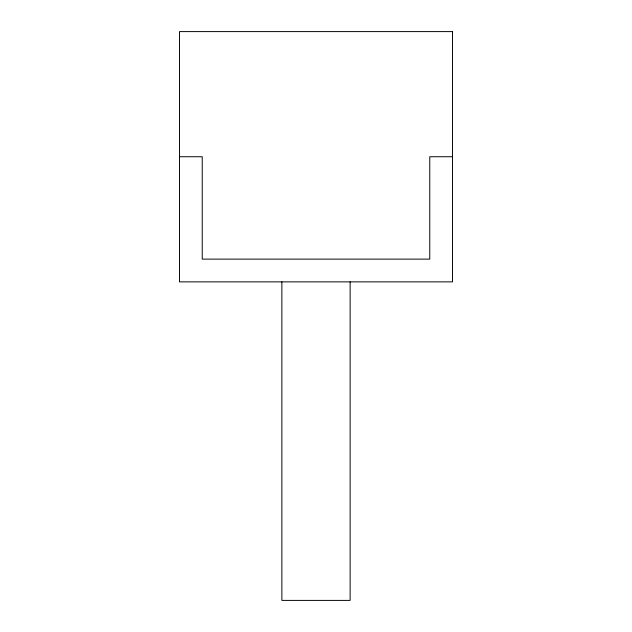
<?xml version="1.0" encoding="UTF-8"?>
<svg xmlns="http://www.w3.org/2000/svg" width="632" height="632" viewBox="0 0 632 632"><rect width="100%" height="100%" fill="white"/><g stroke="black" fill="none" stroke-linecap="round" stroke-linejoin="round"><path stroke-width="0.95" d="M179.488 156.736L202.24 156.736L202.24 259.12L429.76 259.12L429.76 156.736L452.512 156.736M350.128 281.872L350.128 600.4L281.872 600.4L281.872 281.872M452.512 31.6L179.488 31.6L179.488 281.872L452.512 281.872L452.512 31.6"/></g></svg>
